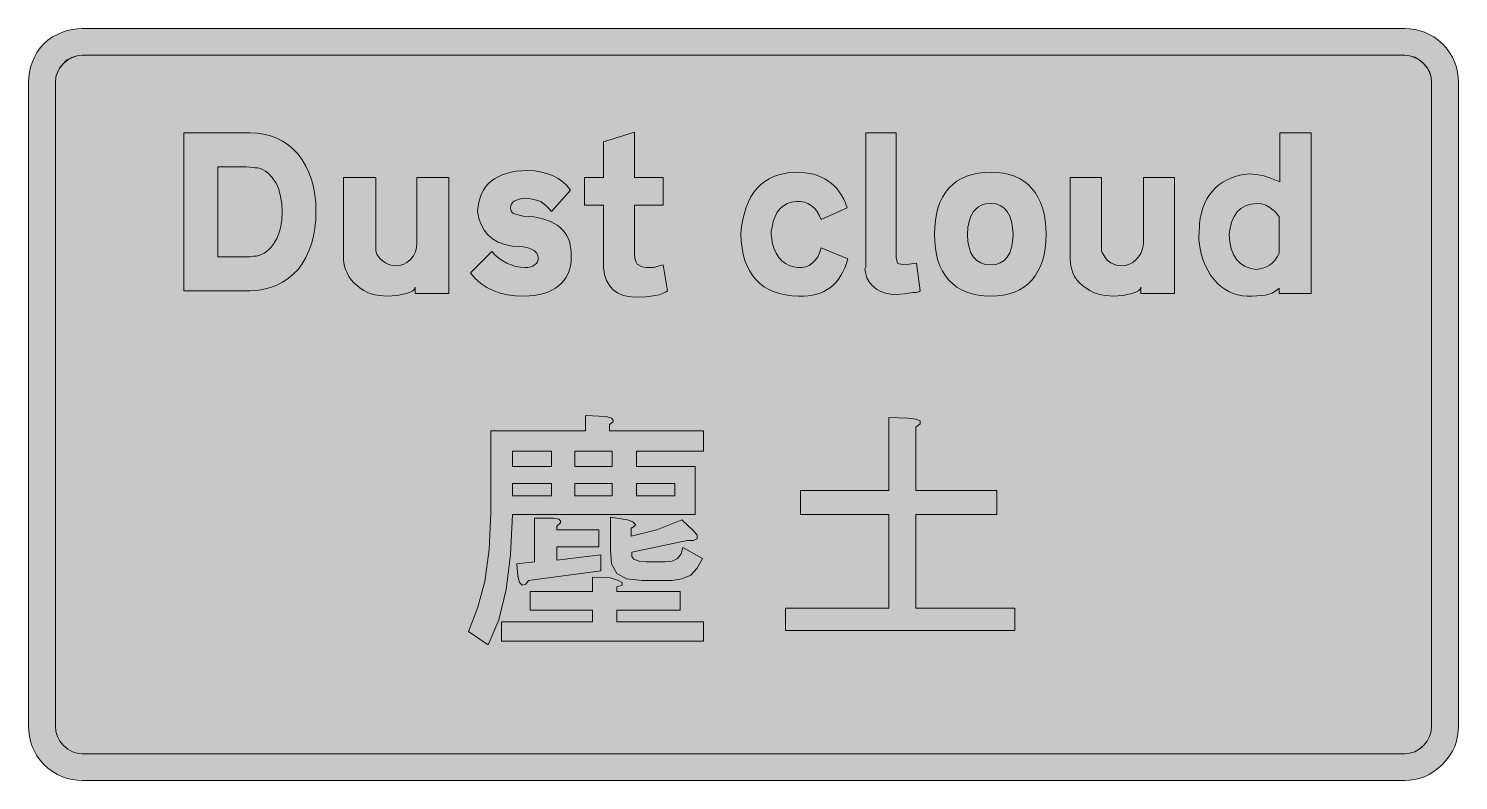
# Model space of a CAD drawing. Header units: metres. Extents: x 44 to 525, y 11 to 264.
import ezdxf

# ---------------------------------------------------------------- set-up
doc = ezdxf.new("R2010")
doc.units = ezdxf.units.M
doc.layers.add('FILL_BLACK_000000', color=7, linetype='Continuous', true_color=0x000000)
doc.layers.add('FILL_WHITE_FFFFFF', color=7, linetype='Continuous', true_color=0xffffff)

msp = doc.modelspace()

# ---------------------------------------------------------------- hatches: boundary and pattern name
at = {"layer": 'FILL_BLACK_000000', "true_color": 0x000000}
h = msp.add_hatch(color=7, dxfattribs=at)
h.dxf.hatch_style = 1
h.paths.add_polyline_path([(509.8, 263.32), (511.46, 262.95), (513.21, 262.38), (514.78, 261.64), (516.32, 260.77), (517.81, 259.72), (519.21, 258.48), (520.5, 257.07), (521.65, 255.55), (522.63, 253.92), (523.41, 252.18), (523.98, 250.56), (524.35, 248.88), (524.55, 247.2), (524.61, 245.58), (524.61, 28.98), (524.55, 27.23), (524.35, 25.53), (523.98, 23.83), (523.41, 22.08), (522.63, 20.51), (521.65, 18.97), (520.5, 17.48), (519.21, 16.08), (517.81, 14.79), (516.32, 13.64), (514.78, 12.66), (513.21, 11.88), (511.46, 11.31), (509.8, 10.94), (508.19, 10.74), (506.61, 10.68), (62.01, 10.68), (60.39, 10.74), (58.71, 10.94), (57.03, 11.31), (55.41, 11.88), (53.67, 12.66), (52.03, 13.64), (50.52, 14.79), (49.11, 16.08), (47.87, 17.48), (46.82, 18.97), (45.95, 20.51), (45.21, 22.08), (44.64, 23.83), (44.27, 25.53), (44.07, 27.23), (44.01, 28.98), (44.01, 245.58), (44.07, 247.2), (44.27, 248.88), (44.64, 250.56), (45.21, 252.18), (45.95, 253.92), (46.82, 255.55), (47.87, 257.07), (49.11, 258.48), (50.52, 259.72), (52.03, 260.77), (53.67, 261.64), (55.41, 262.38), (57.03, 262.95), (58.71, 263.32), (60.39, 263.52), (62.01, 263.58), (506.61, 263.58), (508.19, 263.52), (509.8, 263.32)])
h.paths.add_polyline_path([(60.39, 254.41), (58.75, 253.9), (57.16, 253.06), (55.71, 251.88), (54.53, 250.43), (53.68, 248.84), (53.18, 247.2), (53.01, 245.58), (53.01, 28.98), (53.18, 27.19), (53.68, 25.45), (54.53, 23.83), (55.71, 22.38), (57.16, 21.2), (58.75, 20.35), (60.39, 19.85), (62.01, 19.68), (506.61, 19.68), (508.23, 19.85), (509.87, 20.35), (511.46, 21.2), (512.91, 22.38), (514.09, 23.83), (514.93, 25.45), (515.44, 27.19), (515.61, 28.98), (515.61, 245.58), (515.44, 247.2), (514.93, 248.84), (514.09, 250.43), (512.91, 251.88), (511.46, 253.06), (509.87, 253.9), (508.23, 254.41), (506.61, 254.58), (62.01, 254.58), (60.39, 254.41)], flags=16)
h = msp.add_hatch(color=7, dxfattribs=at)
h.dxf.hatch_style = 1
h.paths.add_polyline_path([(96.21, 228.48), (118.41, 228.48), (120.83, 228.37), (123.13, 228.03), (125.33, 227.47), (127.41, 226.68), (129.38, 225.67), (131.23, 224.43), (132.98, 222.97), (134.61, 221.28), (135.99, 219.4), (137.19, 217.35), (138.22, 215.15), (139.07, 212.8), (139.74, 210.32), (140.22, 207.7), (140.51, 204.95), (140.61, 202.08), (140.51, 199.2), (140.22, 196.42), (139.74, 193.75), (139.07, 191.2), (138.22, 188.8), (137.19, 186.55), (135.99, 184.48), (134.61, 182.58), (132.98, 180.98), (131.23, 179.56), (129.38, 178.32), (127.41, 177.29), (125.33, 176.47), (123.13, 175.87), (120.83, 175.5), (118.41, 175.38), (96.21, 175.38), (96.21, 228.48)])
h.paths.add_polyline_path([(116.31, 186.78), (116.91, 186.78), (118.37, 186.82), (119.06, 186.91), (119.61, 187.08), (120.51, 187.08), (121.41, 187.26), (122.3, 187.58), (123.16, 188.02), (124, 188.58), (124.79, 189.25), (125.53, 190.03), (126.21, 190.91), (126.81, 191.88), (127.43, 192.93), (127.94, 194.06), (128.36, 195.27), (128.68, 196.53), (129.09, 199.22), (129.21, 202.08), (129.09, 204.59), (128.72, 207.1), (128.07, 209.5), (127.63, 210.63), (127.11, 211.68), (125.88, 213.53), (124.45, 215.02), (123.67, 215.61), (122.85, 216.11), (122, 216.5), (121.11, 216.78), (120.21, 216.78), (117.21, 217.08), (116.61, 217.08), (107.61, 217.08), (107.61, 186.78), (116.31, 186.78)], flags=16)
h = msp.add_hatch(color=7, dxfattribs=at)
h.dxf.hatch_style = 1
h.paths.add_polyline_path([(257.31, 213.48), (257.31, 204.18), (247.71, 204.18), (247.71, 187.38), (247.77, 186.53), (247.93, 185.77), (248.22, 185.06), (248.61, 184.38), (250, 183.55), (250.76, 183.28), (251.61, 183.18), (254.01, 183.18), (257.31, 184.08), (258.81, 175.38), (258.05, 174.86), (257.12, 174.42), (256.01, 174.06), (254.72, 173.77), (251.6, 173.4), (247.71, 173.28), (245.57, 173.44), (243.66, 173.92), (241.97, 174.67), (240.51, 175.68), (239.28, 177.15), (238.3, 178.87), (237.6, 180.87), (237.21, 183.18), (237.21, 204.18), (230.91, 204.18), (230.91, 213.48), (237.21, 213.48), (237.21, 225.48), (247.71, 228.78), (247.71, 213.48), (257.31, 213.48)])
h = msp.add_hatch(color=7, dxfattribs=at)
h.dxf.hatch_style = 1
h.paths.add_polyline_path([(335.61, 186.78), (335.61, 186.48), (335.91, 185.28), (335.91, 184.98), (336.12, 184.68), (336.52, 184.47), (337.86, 184.27), (339.88, 184.35), (342.51, 184.68), (343.71, 175.38), (343.63, 175.23), (343.46, 175.13), (343.11, 175.08), (342.83, 174.91), (342.43, 174.82), (341.31, 174.78), (338.46, 174.37), (335.61, 174.18), (333.82, 174.29), (332.08, 174.63), (330.46, 175.19), (329.01, 175.98), (327.6, 177.16), (326.53, 178.42), (325.8, 179.73), (325.41, 181.08), (325.26, 182.05), (325.11, 182.58), (325.15, 183.03), (325.41, 183.48), (325.41, 183.78), (325.41, 228.48), (335.61, 228.48), (335.61, 186.78)])
h = msp.add_hatch(color=7, dxfattribs=at)
h.dxf.hatch_style = 1
h.paths.add_polyline_path([(475.11, 228.48), (475.11, 174.48), (464.31, 174.48), (464.31, 176.28), (463.68, 175.65), (462.9, 175.1), (461.99, 174.63), (460.93, 174.25), (459.74, 173.96), (458.4, 173.75), (455.31, 173.58), (453.64, 173.55), (452.01, 173.69), (450.44, 174), (448.91, 174.47), (447.45, 175.1), (446.06, 175.9), (444.74, 176.85), (443.5, 177.97), (442.35, 179.24), (441.29, 180.67), (440.34, 182.26), (439.49, 184), (438.76, 185.89), (438.14, 187.94), (437.66, 190.14), (437.31, 192.48), (437.31, 193.38), (437.61, 196.98), (437.61, 197.88), (437.85, 199.79), (438.22, 201.59), (438.72, 203.28), (439.35, 204.85), (440.09, 206.31), (440.95, 207.65), (441.91, 208.88), (442.97, 209.99), (444.13, 210.99), (445.38, 211.87), (446.71, 212.63), (448.11, 213.28), (449.59, 213.81), (451.14, 214.22), (452.75, 214.51), (454.41, 214.68), (456.72, 214.51), (459.17, 214), (461.79, 213.16), (464.61, 211.98), (464.61, 228.48), (475.11, 228.48)])
h.paths.add_polyline_path([(464.31, 200.28), (463.71, 201.14), (463.11, 201.78), (462.81, 202.3), (462.51, 202.38), (461.28, 203.39), (459.88, 204.14), (458.38, 204.62), (456.81, 204.78), (454.8, 204.51), (453.04, 203.94), (451.52, 203.07), (450.25, 201.89), (449.21, 200.42), (448.41, 198.66), (447.85, 196.61), (447.51, 194.28), (447.75, 191.73), (448.24, 189.5), (448.99, 187.57), (449.98, 185.95), (451.24, 184.65), (452.74, 183.65), (454.5, 182.96), (456.51, 182.58), (457.9, 182.76), (459.16, 183.09), (460.3, 183.55), (461.31, 184.15), (462.21, 184.9), (463.01, 185.79), (463.7, 186.81), (464.31, 187.98), (464.31, 197.28), (464.31, 200.28)], flags=16)
h = msp.add_hatch(color=7, dxfattribs=at)
h.dxf.hatch_style = 1
h.paths.add_polyline_path([(185.31, 213.48), (185.31, 174.48), (173.91, 174.48), (173.91, 176.58), (173.74, 175.96), (173.2, 175.42), (172.26, 174.93), (170.91, 174.48), (169.46, 174.09), (167.87, 173.8), (166.23, 173.64), (164.61, 173.58), (161.88, 173.76), (160.51, 174.01), (159.17, 174.37), (157.87, 174.85), (156.64, 175.48), (155.48, 176.25), (154.41, 177.18), (153.35, 178.09), (152.42, 179.05), (151.67, 180.13), (151.11, 181.38), (150.54, 182.5), (150.17, 183.63), (149.97, 184.75), (149.91, 185.88), (149.91, 213.48), (160.71, 213.48), (160.71, 189.78), (160.75, 188.84), (161.01, 187.68), (161.8, 186.63), (162.23, 186.08), (162.81, 185.58), (163.93, 184.79), (165.06, 184.23), (166.18, 183.89), (167.31, 183.78), (168.53, 183.9), (169.86, 184.27), (171.19, 184.92), (172.41, 185.88), (173.37, 187.1), (174.02, 188.47), (174.39, 189.89), (174.51, 191.28), (174.51, 213.48), (185.31, 213.48)])
h = msp.add_hatch(color=7, dxfattribs=at)
h.dxf.hatch_style = 1
h.paths.add_polyline_path([(226.34, 185.25), (226.13, 183.8), (225.79, 182.44), (225.32, 181.17), (224.72, 180), (223.99, 178.91), (223.14, 177.92), (222.17, 177.03), (221.09, 176.24), (219.89, 175.54), (218.58, 174.95), (217.17, 174.46), (215.65, 174.08), (214.04, 173.8), (212.32, 173.64), (210.51, 173.58), (207.67, 173.69), (205, 174.04), (202.49, 174.62), (200.16, 175.45), (197.99, 176.54), (196, 177.88), (194.17, 179.49), (192.51, 181.38), (199.71, 188.58), (200.89, 187.34), (202.15, 186.29), (203.46, 185.42), (204.81, 184.68), (206.21, 184.07), (207.7, 183.59), (209.24, 183.29), (210.81, 183.18), (211.87, 183.24), (212.8, 183.4), (213.55, 183.69), (214.11, 184.08), (214.68, 184.58), (215.05, 185.17), (215.25, 185.81), (215.31, 186.48), (215.17, 187.34), (214.75, 188.1), (214.06, 188.77), (213.1, 189.33), (211.87, 189.78), (210.37, 190.11), (208.62, 190.31), (206.61, 190.38), (204.08, 190.96), (201.87, 191.79), (199.98, 192.87), (198.4, 194.2), (197.11, 195.79), (196.11, 197.64), (195.38, 199.73), (194.91, 202.08), (195.08, 203.71), (195.36, 205.24), (195.76, 206.67), (196.27, 207.99), (196.9, 209.21), (197.64, 210.32), (198.5, 211.33), (199.48, 212.24), (200.59, 213.05), (201.81, 213.75), (203.15, 214.36), (204.61, 214.86), (206.2, 215.27), (207.91, 215.57), (209.75, 215.77), (211.71, 215.88), (214.19, 215.68), (216.45, 215.31), (218.51, 214.77), (220.37, 214.04), (222.05, 213.13), (223.56, 212.04), (224.91, 210.76), (226.11, 209.28), (219.81, 202.08), (218.91, 203.1), (218.01, 203.95), (216.21, 205.38), (213.92, 206.09), (211.41, 206.58), (210.06, 206.43), (208.92, 206.19), (207.99, 205.88), (207.25, 205.49), (206.69, 205.04), (206.31, 204.51), (206.08, 203.93), (206.01, 203.28), (206.05, 202.57), (206.31, 202.08), (206.59, 201.69), (206.95, 201.4), (207.36, 201.24), (207.81, 201.18), (208.87, 200.79), (210.25, 200.5), (211.9, 200.34), (213.81, 200.28), (216.86, 199.59), (219.49, 198.63), (220.65, 198.06), (221.7, 197.41), (222.64, 196.69), (223.48, 195.89), (224.22, 195.03), (224.85, 194.08), (225.37, 193.07), (225.79, 191.97), (226.1, 190.79), (226.31, 189.54), (226.41, 188.2), (226.41, 186.78), (226.34, 185.25)])
h = msp.add_hatch(color=7, dxfattribs=at)
h.dxf.hatch_style = 1
h.paths.add_polyline_path([(305.05, 215.11), (306.48, 214.88), (307.86, 214.57), (309.18, 214.15), (310.45, 213.63), (311.66, 213.01), (312.81, 212.28), (313.81, 211.55), (314.76, 210.7), (315.67, 209.75), (316.52, 208.68), (317.3, 207.5), (318, 206.2), (318.61, 204.8), (319.11, 203.28), (310.41, 199.38), (309.78, 200.86), (309.01, 202.13), (308.12, 203.2), (307.11, 204.07), (305.99, 204.72), (304.76, 205.16), (303.43, 205.38), (302.01, 205.38), (300.41, 205.15), (298.97, 204.7), (297.71, 204), (296.61, 203.05), (295.68, 201.86), (294.92, 200.4), (294.33, 198.68), (293.91, 196.68), (293.65, 195.52), (293.61, 194.58), (293.91, 191.88), (293.91, 191.58), (294.54, 189.68), (295.31, 188.03), (296.21, 186.63), (297.25, 185.47), (298.41, 184.55), (299.69, 183.86), (301.09, 183.41), (302.61, 183.18), (303.95, 183.25), (305.23, 183.48), (306.41, 183.94), (307.41, 184.68), (308.43, 185.65), (309.25, 186.78), (309.9, 188.14), (310.41, 189.78), (319.41, 186.18), (318.92, 184.6), (318.37, 183.13), (317.74, 181.76), (317.04, 180.5), (316.27, 179.34), (315.43, 178.29), (314.51, 177.35), (313.52, 176.5), (312.46, 175.77), (311.32, 175.14), (310.11, 174.62), (308.82, 174.2), (307.46, 173.89), (306.02, 173.68), (304.5, 173.58), (302.91, 173.58), (300.62, 173.71), (298.47, 174), (296.46, 174.45), (294.59, 175.05), (292.86, 175.8), (291.28, 176.72), (289.84, 177.79), (288.55, 179.02), (287.4, 180.4), (286.39, 181.95), (285.53, 183.65), (284.81, 185.52), (284.24, 187.54), (283.82, 189.73), (283.54, 192.07), (283.41, 194.58), (283.69, 197.03), (284.09, 199.33), (284.6, 201.48), (285.22, 203.47), (285.96, 205.3), (286.82, 206.98), (287.79, 208.51), (288.88, 209.88), (290.1, 211.1), (291.43, 212.16), (292.89, 213.07), (294.46, 213.82), (296.16, 214.42), (297.99, 214.86), (299.94, 215.15), (302.01, 215.28), (305.05, 215.11)])
h = msp.add_hatch(color=7, dxfattribs=at)
h.dxf.hatch_style = 1
h.paths.add_polyline_path([(385.7, 189.6), (385.32, 187.47), (384.79, 185.48), (384.11, 183.63), (383.29, 181.93), (382.32, 180.38), (381.21, 178.98), (379.96, 177.74), (378.57, 176.65), (377.04, 175.72), (375.38, 174.96), (373.58, 174.36), (371.65, 173.93), (369.6, 173.67), (367.41, 173.58), (365.22, 173.66), (363.14, 173.92), (361.18, 174.34), (359.35, 174.93), (357.64, 175.69), (356.06, 176.62), (354.62, 177.71), (353.31, 178.98), (352.16, 180.41), (351.17, 182), (350.34, 183.74), (349.67, 185.62), (349.16, 187.62), (348.8, 189.74), (348.58, 191.96), (348.51, 194.28), (348.58, 196.7), (348.8, 199), (349.16, 201.17), (349.67, 203.2), (350.34, 205.1), (351.17, 206.85), (352.16, 208.45), (353.31, 209.88), (354.62, 211.15), (356.06, 212.24), (357.64, 213.17), (359.35, 213.93), (361.18, 214.52), (363.14, 214.94), (365.22, 215.2), (367.41, 215.28), (369.6, 215.19), (371.65, 214.93), (373.58, 214.5), (375.38, 213.9), (377.04, 213.13), (378.57, 212.2), (379.96, 211.1), (381.21, 209.84), (382.32, 208.43), (383.29, 206.86), (384.11, 205.13), (384.79, 203.26), (385.32, 201.23), (385.7, 199.06), (385.93, 196.74), (386.01, 194.28), (385.93, 191.87), (385.7, 189.6)])
h.paths.add_polyline_path([(374.41, 198.7), (373.8, 200.5), (372.96, 202), (371.89, 203.2), (370.61, 204.07), (369.11, 204.6), (367.41, 204.78), (365.61, 204.6), (364.8, 204.38), (364.04, 204.07), (363.34, 203.67), (362.7, 203.2), (361.6, 202), (360.73, 200.5), (360.11, 198.7), (359.74, 196.63), (359.61, 194.28), (359.74, 191.95), (360.11, 189.9), (360.73, 188.15), (361.6, 186.7), (362.7, 185.57), (364.04, 184.75), (365.61, 184.25), (367.41, 184.08), (369.11, 184.25), (370.61, 184.75), (371.89, 185.57), (372.96, 186.7), (373.8, 188.15), (374.41, 189.9), (374.78, 191.95), (374.91, 194.28), (374.78, 196.63), (374.41, 198.7)], flags=16)
h = msp.add_hatch(color=7, dxfattribs=at)
h.dxf.hatch_style = 1
h.paths.add_polyline_path([(429.21, 213.48), (429.21, 174.48), (417.81, 174.48), (417.81, 176.58), (417.64, 175.96), (417.1, 175.42), (416.16, 174.93), (414.81, 174.48), (413.37, 174.09), (411.81, 173.8), (410.25, 173.64), (408.81, 173.58), (405.95, 173.76), (404.56, 174.01), (403.22, 174.37), (401.92, 174.85), (400.67, 175.48), (399.46, 176.25), (398.31, 177.18), (397.25, 178.09), (396.32, 179.05), (395.57, 180.13), (395.01, 181.38), (394.62, 182.5), (394.33, 183.63), (394.17, 184.75), (394.11, 185.88), (394.11, 213.48), (404.61, 213.48), (404.61, 189.78), (404.68, 188.84), (404.86, 188.3), (405.21, 187.68), (405.85, 186.63), (406.71, 185.58), (407.83, 184.79), (408.96, 184.23), (410.08, 183.89), (411.21, 183.78), (412.56, 183.9), (413.87, 184.27), (415.13, 184.92), (416.31, 185.88), (417.43, 187.23), (417.83, 187.9), (418.11, 188.58), (418.52, 189.93), (418.71, 191.28), (418.71, 213.48), (429.21, 213.48)])
h = msp.add_hatch(color=7, dxfattribs=at)
h.dxf.hatch_style = 1
h.paths.add_polyline_path([(239.31, 128.28), (270.81, 128.28), (270.81, 121.38), (248.31, 121.38), (248.31, 116.28), (268.11, 116.28), (268.11, 100.08), (206.61, 100.08), (206.01, 86.58), (204.51, 74.88), (202.11, 64.68), (198.51, 56.28), (191.91, 60.78), (194.91, 68.58), (197.31, 77.58), (198.81, 88.38), (199.41, 100.68), (199.41, 128.28), (231.21, 128.28), (231.21, 133.38), (238.11, 133.08), (239.91, 132.48), (240.51, 131.88), (240.51, 131.28), (239.31, 130.38), (239.31, 128.28)])
h.paths.add_polyline_path([(240.21, 110.58), (227.61, 110.58), (227.61, 106.38), (240.21, 106.38), (240.21, 110.58)], flags=16)
h.paths.add_polyline_path([(261.21, 106.38), (261.21, 110.58), (248.31, 110.58), (248.31, 106.38), (261.21, 106.38)], flags=16)
h.paths.add_polyline_path([(206.61, 106.38), (219.81, 106.38), (219.81, 110.58), (206.61, 110.58), (206.61, 106.38)], flags=16)
h.paths.add_polyline_path([(227.61, 121.38), (227.61, 116.28), (240.21, 116.28), (240.21, 121.38), (227.61, 121.38)], flags=16)
h.paths.add_polyline_path([(219.81, 121.38), (206.61, 121.38), (206.61, 116.28), (219.81, 116.28), (219.81, 121.38)], flags=16)
h = msp.add_hatch(color=7, dxfattribs=at)
h.dxf.hatch_style = 1
h.paths.add_polyline_path([(342.21, 132.18), (343.71, 131.58), (343.71, 130.68), (342.21, 129.48), (342.21, 108.18), (369.51, 108.18), (369.51, 100.08), (342.21, 100.08), (342.21, 68.58), (375.51, 68.58), (375.51, 61.08), (298.41, 61.08), (298.41, 68.58), (333.21, 68.58), (333.21, 100.08), (303.51, 100.08), (303.51, 108.18), (333.21, 108.18), (333.21, 132.78), (339.51, 132.48), (342.21, 132.18)])
h = msp.add_hatch(color=7, dxfattribs=at)
h.dxf.hatch_style = 1
h.paths.add_polyline_path([(220.41, 98.88), (222.21, 98.58), (222.81, 97.98), (222.81, 97.38), (221.61, 96.18), (221.61, 94.98), (235.71, 94.98), (235.71, 89.28), (221.61, 89.28), (221.61, 84.78), (236.31, 86.58), (236.31, 81.18), (212.01, 77.88), (211.11, 76.68), (209.91, 76.38), (209.01, 77.28), (208.41, 79.38), (208.11, 83.58), (214.11, 84.18), (214.11, 98.88), (220.41, 98.88)])
h = msp.add_hatch(color=7, dxfattribs=at)
h.dxf.hatch_style = 1
h.paths.add_polyline_path([(245.31, 98.28), (247.11, 97.68), (248.01, 96.78), (247.71, 96.18), (246.51, 95.58), (246.51, 92.88), (255.21, 94.98), (263.61, 98.28), (267.51, 94.68), (268.71, 93.18), (268.71, 91.98), (267.51, 91.38), (265.41, 91.38), (246.81, 87.48), (246.81, 85.98), (247.41, 85.08), (249.21, 84.48), (251.61, 84.18), (257.91, 84.18), (260.31, 84.48), (262.11, 85.38), (263.31, 86.88), (263.91, 88.98), (270.51, 85.38), (268.71, 82.08), (266.61, 79.68), (263.61, 78.48), (260.31, 77.88), (250.11, 77.88), (245.01, 78.48), (241.71, 80.28), (239.91, 83.58), (239.61, 88.08), (239.61, 99.18), (245.31, 98.28)])
h = msp.add_hatch(color=7, dxfattribs=at)
h.dxf.hatch_style = 1
h.paths.add_polyline_path([(239.61, 78.78), (242.31, 77.88), (243.51, 77.28), (243.51, 76.38), (241.71, 75.78), (241.71, 74.28), (263.01, 74.28), (263.01, 67.98), (241.71, 67.98), (241.71, 64.08), (270.81, 64.08), (270.81, 57.48), (203.01, 57.48), (203.01, 64.08), (233.61, 64.08), (233.61, 67.98), (212.61, 67.98), (212.61, 74.28), (233.61, 74.28), (233.61, 79.08), (239.61, 78.78)])
at = {"layer": 'FILL_WHITE_FFFFFF', "true_color": 0xffffff}
h = msp.add_hatch(color=7, dxfattribs=at)
h.dxf.hatch_style = 1
h.paths.add_polyline_path([(506.61, 254.58), (508.15, 254.39), (509.91, 253.98), (511.41, 253.04), (512.19, 252.5), (512.91, 251.88), (514.07, 250.49), (515.01, 248.88), (515.42, 247.12), (515.61, 245.58), (515.61, 28.98), (515.44, 27.19), (514.93, 25.45), (514.09, 23.83), (512.91, 22.38), (512.19, 21.76), (511.41, 21.22), (509.91, 20.28), (508.15, 19.87), (506.61, 19.68), (62.01, 19.68), (60.39, 19.85), (58.75, 20.35), (57.16, 21.2), (55.71, 22.38), (54.53, 23.83), (53.68, 25.45), (53.18, 27.19), (53.01, 28.98), (53.01, 245.58), (53.18, 247.32), (53.68, 248.95), (54.53, 250.47), (55.71, 251.88), (56.31, 252.51), (56.99, 253.06), (58.52, 253.9), (60.22, 254.41), (62.01, 254.58), (506.61, 254.58)])

# ---------------------------------------------------------------- linework, layer by layer
at = {"layer": 'FILL_BLACK_000000', "lineweight": 0, "true_color": 0x000000}
for points in [[(509.8, 263.32), (511.46, 262.95), (513.21, 262.38), (514.78, 261.64), (516.32, 260.77), (517.81, 259.72), (519.21, 258.48), (520.5, 257.07), (521.65, 255.55), (522.63, 253.92), (523.41, 252.18), (523.98, 250.56), (524.35, 248.88), (524.55, 247.2), (524.61, 245.58), (524.61, 28.98), (524.55, 27.23), (524.35, 25.53), (523.98, 23.83), (523.41, 22.08), (522.63, 20.51), (521.65, 18.97), (520.5, 17.48), (519.21, 16.08), (517.81, 14.79), (516.32, 13.64), (514.78, 12.66), (513.21, 11.88), (511.46, 11.31), (509.8, 10.94), (508.19, 10.74), (506.61, 10.68), (62.01, 10.68), (60.39, 10.74), (58.71, 10.94), (57.03, 11.31), (55.41, 11.88), (53.67, 12.66), (52.03, 13.64), (50.52, 14.79), (49.11, 16.08), (47.87, 17.48), (46.82, 18.97), (45.95, 20.51), (45.21, 22.08), (44.64, 23.83), (44.27, 25.53), (44.07, 27.23), (44.01, 28.98), (44.01, 245.58), (44.07, 247.2), (44.27, 248.88), (44.64, 250.56), (45.21, 252.18), (45.95, 253.92), (46.82, 255.55), (47.87, 257.07), (49.11, 258.48), (50.52, 259.72), (52.03, 260.77), (53.67, 261.64), (55.41, 262.38), (57.03, 262.95), (58.71, 263.32), (60.39, 263.52), (62.01, 263.58), (506.61, 263.58), (508.19, 263.52)], [(60.39, 254.41), (58.75, 253.9), (57.16, 253.06), (55.71, 251.88), (54.53, 250.43), (53.68, 248.84), (53.18, 247.2), (53.01, 245.58), (53.01, 28.98), (53.18, 27.19), (53.68, 25.45), (54.53, 23.83), (55.71, 22.38), (57.16, 21.2), (58.75, 20.35), (60.39, 19.85), (62.01, 19.68), (506.61, 19.68), (508.23, 19.85), (509.87, 20.35), (511.46, 21.2), (512.91, 22.38), (514.09, 23.83), (514.93, 25.45), (515.44, 27.19), (515.61, 28.98), (515.61, 245.58), (515.44, 247.2), (514.93, 248.84), (514.09, 250.43), (512.91, 251.88), (511.46, 253.06), (509.87, 253.9), (508.23, 254.41), (506.61, 254.58), (62.01, 254.58)], [(96.21, 228.48), (118.41, 228.48), (120.83, 228.37), (123.13, 228.03), (125.33, 227.47), (127.41, 226.68), (129.38, 225.67), (131.23, 224.43), (132.98, 222.97), (134.61, 221.28), (135.99, 219.4), (137.19, 217.35), (138.22, 215.15), (139.07, 212.8), (139.74, 210.32), (140.22, 207.7), (140.51, 204.95), (140.61, 202.08), (140.51, 199.2), (140.22, 196.42), (139.74, 193.75), (139.07, 191.2), (138.22, 188.8), (137.19, 186.55), (135.99, 184.48), (134.61, 182.58), (132.98, 180.98), (131.23, 179.56), (129.38, 178.32), (127.41, 177.29), (125.33, 176.47), (123.13, 175.87), (120.83, 175.5), (118.41, 175.38), (96.21, 175.38)], [(257.31, 213.48), (257.31, 204.18), (247.71, 204.18), (247.71, 187.38), (247.77, 186.53), (247.93, 185.77), (248.22, 185.06), (248.61, 184.38), (250, 183.55), (250.76, 183.28), (251.61, 183.18), (254.01, 183.18), (257.31, 184.08), (258.81, 175.38), (258.05, 174.86), (257.12, 174.42), (256.01, 174.06), (254.72, 173.77), (251.6, 173.4), (247.71, 173.28), (245.57, 173.44), (243.66, 173.92), (241.97, 174.67), (240.51, 175.68), (239.28, 177.15), (238.3, 178.87), (237.6, 180.87), (237.21, 183.18), (237.21, 204.18), (230.91, 204.18), (230.91, 213.48), (237.21, 213.48), (237.21, 225.48), (247.71, 228.78), (247.71, 213.48)], [(335.61, 186.78), (335.61, 186.48), (335.91, 185.28), (335.91, 184.98), (336.12, 184.68), (336.52, 184.47), (337.86, 184.27), (339.88, 184.35), (342.51, 184.68), (343.71, 175.38), (343.63, 175.23), (343.46, 175.13), (343.11, 175.08), (342.83, 174.91), (342.43, 174.82), (341.31, 174.78), (338.46, 174.37), (335.61, 174.18), (333.82, 174.29), (332.08, 174.63), (330.46, 175.19), (329.01, 175.98), (327.6, 177.16), (326.53, 178.42), (325.8, 179.73), (325.41, 181.08), (325.26, 182.05), (325.11, 182.58), (325.15, 183.03), (325.41, 183.48), (325.41, 183.78), (325.41, 228.48), (335.61, 228.48)], [(475.11, 228.48), (475.11, 174.48), (464.31, 174.48), (464.31, 176.28), (463.68, 175.65), (462.9, 175.1), (461.99, 174.63), (460.93, 174.25), (459.74, 173.96), (458.4, 173.75), (455.31, 173.58), (453.64, 173.55), (452.01, 173.69), (450.44, 174), (448.91, 174.47), (447.45, 175.1), (446.06, 175.9), (444.74, 176.85), (443.5, 177.97), (442.35, 179.24), (441.29, 180.67), (440.34, 182.26), (439.49, 184), (438.76, 185.89), (438.14, 187.94), (437.66, 190.14), (437.31, 192.48), (437.31, 193.38), (437.61, 196.98), (437.61, 197.88), (437.85, 199.79), (438.22, 201.59), (438.72, 203.28), (439.35, 204.85), (440.09, 206.31), (440.95, 207.65), (441.91, 208.88), (442.97, 209.99), (444.13, 210.99), (445.38, 211.87), (446.71, 212.63), (448.11, 213.28), (449.59, 213.81), (451.14, 214.22), (452.75, 214.51), (454.41, 214.68), (456.72, 214.51), (459.17, 214), (461.79, 213.16), (464.61, 211.98), (464.61, 228.48)], [(116.31, 186.78), (116.91, 186.78), (118.37, 186.82), (119.06, 186.91), (119.61, 187.08), (120.51, 187.08), (121.41, 187.26), (122.3, 187.58), (123.16, 188.02), (124, 188.58), (124.79, 189.25), (125.53, 190.03), (126.21, 190.91), (126.81, 191.88), (127.43, 192.93), (127.94, 194.06), (128.36, 195.27), (128.68, 196.53), (129.09, 199.22), (129.21, 202.08), (129.09, 204.59), (128.72, 207.1), (128.07, 209.5), (127.63, 210.63), (127.11, 211.68), (125.88, 213.53), (124.45, 215.02), (123.67, 215.61), (122.85, 216.11), (122, 216.5), (121.11, 216.78), (120.21, 216.78), (117.21, 217.08), (116.61, 217.08), (107.61, 217.08), (107.61, 186.78)], [(185.31, 213.48), (185.31, 174.48), (173.91, 174.48), (173.91, 176.58), (173.74, 175.96), (173.2, 175.42), (172.26, 174.93), (170.91, 174.48), (169.46, 174.09), (167.87, 173.8), (166.23, 173.64), (164.61, 173.58), (161.88, 173.76), (160.51, 174.01), (159.17, 174.37), (157.87, 174.85), (156.64, 175.48), (155.48, 176.25), (154.41, 177.18), (153.35, 178.09), (152.42, 179.05), (151.67, 180.13), (151.11, 181.38), (150.54, 182.5), (150.17, 183.63), (149.97, 184.75), (149.91, 185.88), (149.91, 213.48), (160.71, 213.48), (160.71, 189.78), (160.75, 188.84), (161.01, 187.68), (161.8, 186.63), (162.23, 186.08), (162.81, 185.58), (163.93, 184.79), (165.06, 184.23), (166.18, 183.89), (167.31, 183.78), (168.53, 183.9), (169.86, 184.27), (171.19, 184.92), (172.41, 185.88), (173.37, 187.1), (174.02, 188.47), (174.39, 189.89), (174.51, 191.28), (174.51, 213.48)], [(226.34, 185.25), (226.13, 183.8), (225.79, 182.44), (225.32, 181.17), (224.72, 180), (223.99, 178.91), (223.14, 177.92), (222.17, 177.03), (221.09, 176.24), (219.89, 175.54), (218.58, 174.95), (217.17, 174.46), (215.65, 174.08), (214.04, 173.8), (212.32, 173.64), (210.51, 173.58), (207.67, 173.69), (205, 174.04), (202.49, 174.62), (200.16, 175.45), (197.99, 176.54), (196, 177.88), (194.17, 179.49), (192.51, 181.38), (199.71, 188.58), (200.89, 187.34), (202.15, 186.29), (203.46, 185.42), (204.81, 184.68), (206.21, 184.07), (207.7, 183.59), (209.24, 183.29), (210.81, 183.18), (211.87, 183.24), (212.8, 183.4), (213.55, 183.69), (214.11, 184.08), (214.68, 184.58), (215.05, 185.17), (215.25, 185.81), (215.31, 186.48), (215.17, 187.34), (214.75, 188.1), (214.06, 188.77), (213.1, 189.33), (211.87, 189.78), (210.37, 190.11), (208.62, 190.31), (206.61, 190.38), (204.08, 190.96), (201.87, 191.79), (199.98, 192.87), (198.4, 194.2), (197.11, 195.79), (196.11, 197.64), (195.38, 199.73), (194.91, 202.08), (195.08, 203.71), (195.36, 205.24), (195.76, 206.67), (196.27, 207.99), (196.9, 209.21), (197.64, 210.32), (198.5, 211.33), (199.48, 212.24), (200.59, 213.05), (201.81, 213.75), (203.15, 214.36), (204.61, 214.86), (206.2, 215.27), (207.91, 215.57), (209.75, 215.77), (211.71, 215.88), (214.19, 215.68), (216.45, 215.31), (218.51, 214.77), (220.37, 214.04), (222.05, 213.13), (223.56, 212.04), (224.91, 210.76), (226.11, 209.28), (219.81, 202.08), (218.91, 203.1), (218.01, 203.95), (216.21, 205.38), (213.92, 206.09), (211.41, 206.58), (210.06, 206.43), (208.92, 206.19), (207.99, 205.88), (207.25, 205.49), (206.69, 205.04), (206.31, 204.51), (206.08, 203.93), (206.01, 203.28), (206.05, 202.57), (206.31, 202.08), (206.59, 201.69), (206.95, 201.4), (207.36, 201.24), (207.81, 201.18), (208.87, 200.79), (210.25, 200.5), (211.9, 200.34), (213.81, 200.28), (216.86, 199.59), (219.49, 198.63), (220.65, 198.06), (221.7, 197.41), (222.64, 196.69), (223.48, 195.89), (224.22, 195.03), (224.85, 194.08), (225.37, 193.07), (225.79, 191.97), (226.1, 190.79), (226.31, 189.54), (226.41, 188.2), (226.41, 186.78)], [(305.05, 215.11), (306.48, 214.88), (307.86, 214.57), (309.18, 214.15), (310.45, 213.63), (311.66, 213.01), (312.81, 212.28), (313.81, 211.55), (314.76, 210.7), (315.67, 209.75), (316.52, 208.68), (317.3, 207.5), (318, 206.2), (318.61, 204.8), (319.11, 203.28), (310.41, 199.38), (309.78, 200.86), (309.01, 202.13), (308.12, 203.2), (307.11, 204.07), (305.99, 204.72), (304.76, 205.16), (303.43, 205.38), (302.01, 205.38), (300.41, 205.15), (298.97, 204.7), (297.71, 204), (296.61, 203.05), (295.68, 201.86), (294.92, 200.4), (294.33, 198.68), (293.91, 196.68), (293.65, 195.52), (293.61, 194.58), (293.91, 191.88), (293.91, 191.58), (294.54, 189.68), (295.31, 188.03), (296.21, 186.63), (297.25, 185.47), (298.41, 184.55), (299.69, 183.86), (301.09, 183.41), (302.61, 183.18), (303.95, 183.25), (305.23, 183.48), (306.41, 183.94), (307.41, 184.68), (308.43, 185.65), (309.25, 186.78), (309.9, 188.14), (310.41, 189.78), (319.41, 186.18), (318.92, 184.6), (318.37, 183.13), (317.74, 181.76), (317.04, 180.5), (316.27, 179.34), (315.43, 178.29), (314.51, 177.35), (313.52, 176.5), (312.46, 175.77), (311.32, 175.14), (310.11, 174.62), (308.82, 174.2), (307.46, 173.89), (306.02, 173.68), (304.5, 173.58), (302.91, 173.58), (300.62, 173.71), (298.47, 174), (296.46, 174.45), (294.59, 175.05), (292.86, 175.8), (291.28, 176.72), (289.84, 177.79), (288.55, 179.02), (287.4, 180.4), (286.39, 181.95), (285.53, 183.65), (284.81, 185.52), (284.24, 187.54), (283.82, 189.73), (283.54, 192.07), (283.41, 194.58), (283.69, 197.03), (284.09, 199.33), (284.6, 201.48), (285.22, 203.47), (285.96, 205.3), (286.82, 206.98), (287.79, 208.51), (288.88, 209.88), (290.1, 211.1), (291.43, 212.16), (292.89, 213.07), (294.46, 213.82), (296.16, 214.42), (297.99, 214.86), (299.94, 215.15), (302.01, 215.28)], [(385.7, 189.6), (385.32, 187.47), (384.79, 185.48), (384.11, 183.63), (383.29, 181.93), (382.32, 180.38), (381.21, 178.98), (379.96, 177.74), (378.57, 176.65), (377.04, 175.72), (375.38, 174.96), (373.58, 174.36), (371.65, 173.93), (369.6, 173.67), (367.41, 173.58), (365.22, 173.66), (363.14, 173.92), (361.18, 174.34), (359.35, 174.93), (357.64, 175.69), (356.06, 176.62), (354.62, 177.71), (353.31, 178.98), (352.16, 180.41), (351.17, 182), (350.34, 183.74), (349.67, 185.62), (349.16, 187.62), (348.8, 189.74), (348.58, 191.96), (348.51, 194.28), (348.58, 196.7), (348.8, 199), (349.16, 201.17), (349.67, 203.2), (350.34, 205.1), (351.17, 206.85), (352.16, 208.45), (353.31, 209.88), (354.62, 211.15), (356.06, 212.24), (357.64, 213.17), (359.35, 213.93), (361.18, 214.52), (363.14, 214.94), (365.22, 215.2), (367.41, 215.28), (369.6, 215.19), (371.65, 214.93), (373.58, 214.5), (375.38, 213.9), (377.04, 213.13), (378.57, 212.2), (379.96, 211.1), (381.21, 209.84), (382.32, 208.43), (383.29, 206.86), (384.11, 205.13), (384.79, 203.26), (385.32, 201.23), (385.7, 199.06), (385.93, 196.74), (386.01, 194.28), (385.93, 191.87)], [(429.21, 213.48), (429.21, 174.48), (417.81, 174.48), (417.81, 176.58), (417.64, 175.96), (417.1, 175.42), (416.16, 174.93), (414.81, 174.48), (413.37, 174.09), (411.81, 173.8), (410.25, 173.64), (408.81, 173.58), (405.95, 173.76), (404.56, 174.01), (403.22, 174.37), (401.92, 174.85), (400.67, 175.48), (399.46, 176.25), (398.31, 177.18), (397.25, 178.09), (396.32, 179.05), (395.57, 180.13), (395.01, 181.38), (394.62, 182.5), (394.33, 183.63), (394.17, 184.75), (394.11, 185.88), (394.11, 213.48), (404.61, 213.48), (404.61, 189.78), (404.68, 188.84), (404.86, 188.3), (405.21, 187.68), (405.85, 186.63), (406.71, 185.58), (407.83, 184.79), (408.96, 184.23), (410.08, 183.89), (411.21, 183.78), (412.56, 183.9), (413.87, 184.27), (415.13, 184.92), (416.31, 185.88), (417.43, 187.23), (417.83, 187.9), (418.11, 188.58), (418.52, 189.93), (418.71, 191.28), (418.71, 213.48)], [(374.41, 198.7), (373.8, 200.5), (372.96, 202), (371.89, 203.2), (370.61, 204.07), (369.11, 204.6), (367.41, 204.78), (365.61, 204.6), (364.8, 204.38), (364.04, 204.07), (363.34, 203.67), (362.7, 203.2), (361.6, 202), (360.73, 200.5), (360.11, 198.7), (359.74, 196.63), (359.61, 194.28), (359.74, 191.95), (360.11, 189.9), (360.73, 188.15), (361.6, 186.7), (362.7, 185.57), (364.04, 184.75), (365.61, 184.25), (367.41, 184.08), (369.11, 184.25), (370.61, 184.75), (371.89, 185.57), (372.96, 186.7), (373.8, 188.15), (374.41, 189.9), (374.78, 191.95), (374.91, 194.28), (374.78, 196.63)], [(464.31, 200.28), (463.71, 201.14), (463.11, 201.78), (462.81, 202.3), (462.51, 202.38), (461.28, 203.39), (459.88, 204.14), (458.38, 204.62), (456.81, 204.78), (454.8, 204.51), (453.04, 203.94), (451.52, 203.07), (450.25, 201.89), (449.21, 200.42), (448.41, 198.66), (447.85, 196.61), (447.51, 194.28), (447.75, 191.73), (448.24, 189.5), (448.99, 187.57), (449.98, 185.95), (451.24, 184.65), (452.74, 183.65), (454.5, 182.96), (456.51, 182.58), (457.9, 182.76), (459.16, 183.09), (460.3, 183.55), (461.31, 184.15), (462.21, 184.9), (463.01, 185.79), (463.7, 186.81), (464.31, 187.98), (464.31, 197.28)], [(239.31, 128.28), (270.81, 128.28), (270.81, 121.38), (248.31, 121.38), (248.31, 116.28), (268.11, 116.28), (268.11, 100.08), (206.61, 100.08), (206.01, 86.58), (204.51, 74.88), (202.11, 64.68), (198.51, 56.28), (191.91, 60.78), (194.91, 68.58), (197.31, 77.58), (198.81, 88.38), (199.41, 100.68), (199.41, 128.28), (231.21, 128.28), (231.21, 133.38), (238.11, 133.08), (239.91, 132.48), (240.51, 131.88), (240.51, 131.28), (239.31, 130.38)], [(342.21, 132.18), (343.71, 131.58), (343.71, 130.68), (342.21, 129.48), (342.21, 108.18), (369.51, 108.18), (369.51, 100.08), (342.21, 100.08), (342.21, 68.58), (375.51, 68.58), (375.51, 61.08), (298.41, 61.08), (298.41, 68.58), (333.21, 68.58), (333.21, 100.08), (303.51, 100.08), (303.51, 108.18), (333.21, 108.18), (333.21, 132.78), (339.51, 132.48)], [(219.81, 121.38), (206.61, 121.38), (206.61, 116.28), (219.81, 116.28)], [(227.61, 121.38), (227.61, 116.28), (240.21, 116.28), (240.21, 121.38)], [(206.61, 106.38), (219.81, 106.38), (219.81, 110.58), (206.61, 110.58)], [(240.21, 110.58), (227.61, 110.58), (227.61, 106.38), (240.21, 106.38)], [(261.21, 106.38), (261.21, 110.58), (248.31, 110.58), (248.31, 106.38)], [(220.41, 98.88), (222.21, 98.58), (222.81, 97.98), (222.81, 97.38), (221.61, 96.18), (221.61, 94.98), (235.71, 94.98), (235.71, 89.28), (221.61, 89.28), (221.61, 84.78), (236.31, 86.58), (236.31, 81.18), (212.01, 77.88), (211.11, 76.68), (209.91, 76.38), (209.01, 77.28), (208.41, 79.38), (208.11, 83.58), (214.11, 84.18), (214.11, 98.88)], [(245.31, 98.28), (247.11, 97.68), (248.01, 96.78), (247.71, 96.18), (246.51, 95.58), (246.51, 92.88), (255.21, 94.98), (263.61, 98.28), (267.51, 94.68), (268.71, 93.18), (268.71, 91.98), (267.51, 91.38), (265.41, 91.38), (246.81, 87.48), (246.81, 85.98), (247.41, 85.08), (249.21, 84.48), (251.61, 84.18), (257.91, 84.18), (260.31, 84.48), (262.11, 85.38), (263.31, 86.88), (263.91, 88.98), (270.51, 85.38), (268.71, 82.08), (266.61, 79.68), (263.61, 78.48), (260.31, 77.88), (250.11, 77.88), (245.01, 78.48), (241.71, 80.28), (239.91, 83.58), (239.61, 88.08), (239.61, 99.18)], [(239.61, 78.78), (242.31, 77.88), (243.51, 77.28), (243.51, 76.38), (241.71, 75.78), (241.71, 74.28), (263.01, 74.28), (263.01, 67.98), (241.71, 67.98), (241.71, 64.08), (270.81, 64.08), (270.81, 57.48), (203.01, 57.48), (203.01, 64.08), (233.61, 64.08), (233.61, 67.98), (212.61, 67.98), (212.61, 74.28), (233.61, 74.28), (233.61, 79.08)]]:
    msp.add_lwpolyline(points, close=True, dxfattribs=at)
at = {"layer": 'FILL_WHITE_FFFFFF', "lineweight": 0, "true_color": 0xffffff}
msp.add_lwpolyline([(506.61, 254.58), (508.15, 254.39), (509.91, 253.98), (511.41, 253.04), (512.19, 252.5), (512.91, 251.88), (514.07, 250.49), (515.01, 248.88), (515.42, 247.12), (515.61, 245.58), (515.61, 28.98), (515.44, 27.19), (514.93, 25.45), (514.09, 23.83), (512.91, 22.38), (512.19, 21.76), (511.41, 21.22), (509.91, 20.28), (508.15, 19.87), (506.61, 19.68), (62.01, 19.68), (60.39, 19.85), (58.75, 20.35), (57.16, 21.2), (55.71, 22.38), (54.53, 23.83), (53.68, 25.45), (53.18, 27.19), (53.01, 28.98), (53.01, 245.58), (53.18, 247.32), (53.68, 248.95), (54.53, 250.47), (55.71, 251.88), (56.31, 252.51), (56.99, 253.06), (58.52, 253.9), (60.22, 254.41), (62.01, 254.58)], close=True, dxfattribs=at)

doc.saveas('drawing.dxf')
